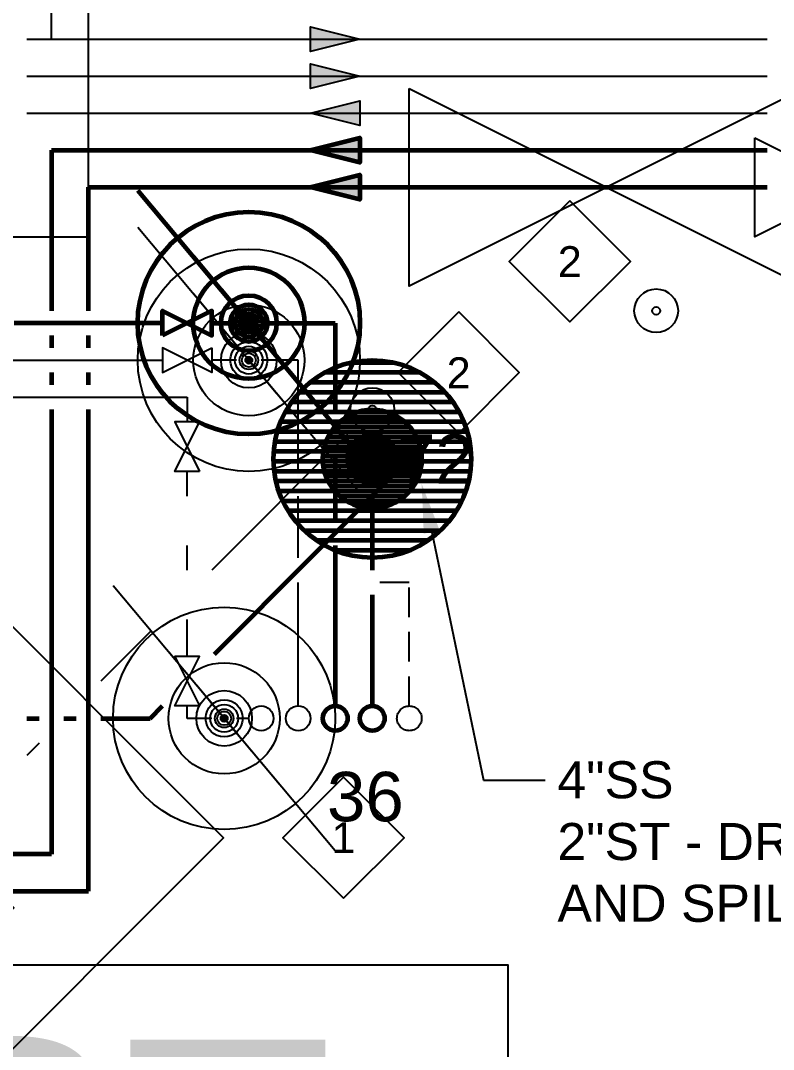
# Model space of a CAD drawing. Extents: x -3677 to 22148, y -333 to 1817.
# Drawn here: x -962.5 to -779.5, y 104.3 to 354.2 of the extents above; entities that cross this region are included whole.
import ezdxf
from ezdxf import colors
from ezdxf.entities.mleader import LeaderData, LeaderLine
from ezdxf.enums import TextEntityAlignment as Align
from ezdxf.math import Vec2, Vec3

# ---------------------------------------------------------------- set-up
doc = ezdxf.new("R2010")
doc.units = 0
doc.header["$LTSCALE"] = 36
doc.header["$MEASUREMENT"] = 0
doc.linetypes.add('VENT', pattern=[0.30000000000000004, 0.2, -0.1])
for name, color, linetype in [('G-ANNO-TEXT', 70, 'Continuous'), ('G-ANNO-TEXT @ 96', 70, 'Continuous'), ('P-14HW-N', 3, 'Continuous'), ('P-14HW-N @ 96', 3, 'Continuous'), ('P-14HWC-N', 2, 'Continuous'), ('P-14HWC-N @ 96', 2, 'Continuous'), ('P-HW-N', 1, 'Continuous'), ('P-HW-N @ 1 (1)', 1, 'Continuous'), ('P-HW-N @ 1 (2)', 1, 'Continuous'), ('P-HW-N @ 12', 1, 'Continuous'), ('P-HW-N @ 128', 1, 'Continuous'), ('P-HW-N @ 16', 1, 'Continuous'), ('P-HW-N @ 192', 1, 'Continuous'), ('P-HW-N @ 2', 1, 'Continuous'), ('P-HW-N @ 24', 1, 'Continuous'), ('P-HW-N @ 384', 1, 'Continuous'), ('P-HW-N @ 4', 1, 'Continuous'), ('P-HW-N @ 48', 1, 'Continuous'), ('P-HW-N @ 64', 1, 'Continuous'), ('P-HW-N @ 768', 1, 'Continuous'), ('P-HW-N @ 8', 1, 'Continuous'), ('P-HW-N @ 96', 1, 'Continuous'), ('P-HWC-N', 2, 'Continuous'), ('P-HWC-N @ 1 (1)', 2, 'Continuous'), ('P-HWC-N @ 1 (2)', 2, 'Continuous'), ('P-HWC-N @ 12', 2, 'Continuous'), ('P-HWC-N @ 128', 2, 'Continuous'), ('P-HWC-N @ 16', 2, 'Continuous'), ('P-HWC-N @ 192', 2, 'Continuous'), ('P-HWC-N @ 2', 2, 'Continuous'), ('P-HWC-N @ 24', 2, 'Continuous'), ('P-HWC-N @ 384', 2, 'Continuous'), ('P-HWC-N @ 4', 2, 'Continuous'), ('P-HWC-N @ 48', 2, 'Continuous'), ('P-HWC-N @ 64', 2, 'Continuous'), ('P-HWC-N @ 768', 2, 'Continuous'), ('P-HWC-N @ 8', 2, 'Continuous'), ('P-HWC-N @ 96', 2, 'Continuous'), ('P-SANV-N', 5, 'VENT'), ('P-SANV-N @ 96', 5, 'VENT'), ('P-STRM-N', 2, 'Continuous'), ('P-STRM-N @ 1 (1)', 2, 'Continuous'), ('P-STRM-N @ 1 (2)', 2, 'Continuous'), ('P-STRM-N @ 128', 2, 'Continuous'), ('P-STRM-N @ 192', 2, 'Continuous'), ('P-STRM-N @ 384', 2, 'Continuous'), ('P-STRM-N @ 48', 2, 'Continuous'), ('P-STRM-N @ 64', 2, 'Continuous'), ('P-STRM-N @ 768', 2, 'Continuous'), ('P-STRM-N @ 96', 2, 'Continuous')]:
    doc.layers.add(name, color=color, linetype=linetype)
for name, color, linetype, lineweight in [('P-CW-N', 4, 'Continuous', 60), ('P-CW-N @ 1 (1)', 4, 'Continuous', 60), ('P-CW-N @ 1 (2)', 4, 'Continuous', 60), ('P-CW-N @ 12', 4, 'Continuous', 60), ('P-CW-N @ 128', 4, 'Continuous', 60), ('P-CW-N @ 16', 4, 'Continuous', 60), ('P-CW-N @ 192', 4, 'Continuous', 60), ('P-CW-N @ 2', 4, 'Continuous', 60), ('P-CW-N @ 24', 4, 'Continuous', 60), ('P-CW-N @ 384', 4, 'Continuous', 60), ('P-CW-N @ 4', 4, 'Continuous', 60), ('P-CW-N @ 48', 4, 'Continuous', 60), ('P-CW-N @ 64', 4, 'Continuous', 60), ('P-CW-N @ 768', 4, 'Continuous', 60), ('P-CW-N @ 8', 4, 'Continuous', 60), ('P-CW-N @ 96', 4, 'Continuous', 60), ('P-GAS-N', 3, 'Continuous', 60), ('P-GAS-N @ 96', 3, 'Continuous', 60), ('P-SAN-N', 6, 'Continuous', 60), ('P-SAN-N @ 1 (1)', 6, 'Continuous', 60), ('P-SAN-N @ 1 (2)', 6, 'Continuous', 60), ('P-SAN-N @ 12', 6, 'Continuous', 60), ('P-SAN-N @ 128', 6, 'Continuous', 60), ('P-SAN-N @ 16', 6, 'Continuous', 60), ('P-SAN-N @ 192', 6, 'Continuous', 60), ('P-SAN-N @ 2', 6, 'Continuous', 60), ('P-SAN-N @ 24', 6, 'Continuous', 60), ('P-SAN-N @ 384', 6, 'Continuous', 60), ('P-SAN-N @ 4', 6, 'Continuous', 60), ('P-SAN-N @ 48', 6, 'Continuous', 60), ('P-SAN-N @ 64', 6, 'Continuous', 60), ('P-SAN-N @ 768', 6, 'Continuous', 60), ('P-SAN-N @ 8', 6, 'Continuous', 60), ('P-SAN-N @ 96', 6, 'Continuous', 60)]:
    doc.layers.add(name, color=color, linetype=linetype, lineweight=lineweight)
doc.layers.add('P-SAN-DFU', color=7, linetype='Continuous', plot=False)
doc.styles.add('Arial', font='arial.ttf')
doc.dimstyles.new('Loop096', dxfattribs={"dimscale": 0, "dimtxt": 0.09375, "dimasz": 0.03125, "dimexe": 0.0625, "dimexo": 0.0625, "dimgap": 0.09375, "dimtad": 1, "dimdec": 4, "dimzin": 3, "dimdsep": 46, "dimlunit": 4, "dimtxsty": 'Arial', "dimblk": 'OBLIQUE', "dimcen": 0.09375, "dimdle": 0.0625, "dimclrd": 256, "dimclre": 256, "dimclrt": 256, "dimadec": 4, "dimazin": 0, "dimtfac": 0.8, "dimtdec": 4, "dimtix": 1, "dimtofl": 0, "dimtmove": 1, "dimatfit": 0, "dimldrblk": 'LeaderNoteBlock', "dimfxl": 1, "dimfrac": 1, "dimtolj": 1, "dimtzin": 0, "dimlwd": -1, "dimlwe": -1, "dimarcsym": 0})

# ---------------------------------------------------------------- blocks, each defined once
blk = doc.blocks.new('*U4')
blk.add_circle((0, 0), 0.03125)
blk = doc.blocks.new('DIAMOND TAG')
blk.add_lwpolyline([(0, -0.1533391834124131), (0.1533391834122995, 0), (0, 0.1533391834122995), (-0.1533391834122995, 0)], close=True)
at = {"style": 'Arial'}
blk.add_attdef('XXX', text='', height=0.078125, dxfattribs=at).set_placement((0, 0), align=Align.MIDDLE)
blk = doc.blocks.new('*U3')
h = blk.add_hatch()
h.set_pattern_fill('ANSI31', color=256, scale=0.025, angle=135)
h.set_pattern_definition([(180, (0, 0), (-4.336808689942018e-19, -0.003125), [])])
edge = h.paths.add_edge_path()
edge.add_arc((-3.469446951953614e-18, -6.938893903907228e-18), 0.03125000000000001, 0, 360)
blk.add_circle((0, 0), 0.03125)
blk = doc.blocks.new('*U66')
at = {"layer": 'P-SAN-N @ 1 (1)'}
blk.add_blockref('*U3', (-877.0001380462345, 247.7321975304876), dxfattribs=at)
at = {"layer": 'P-SAN-N @ 1 (2)'}
blk.add_blockref('*U3', (-877.0001380462345, 247.7321975304876), dxfattribs=at)
at = {"layer": 'P-SAN-N @ 12', "xscale": 12, "yscale": 12, "zscale": 12}
blk.add_blockref('*U3', (-877.0001380462345, 247.7321975304876), dxfattribs=at)
at = {"layer": 'P-SAN-N @ 128', "xscale": 128, "yscale": 128, "zscale": 128}
blk.add_blockref('*U3', (-877.0001380462345, 247.7321975304876), dxfattribs=at)
at = {"layer": 'P-SAN-N @ 16', "xscale": 16, "yscale": 16, "zscale": 16}
blk.add_blockref('*U3', (-877.0001380462345, 247.7321975304876), dxfattribs=at)
at = {"layer": 'P-SAN-N @ 192', "xscale": 192, "yscale": 192, "zscale": 192}
blk.add_blockref('*U3', (-877.0001380462345, 247.7321975304876), dxfattribs=at)
at = {"layer": 'P-SAN-N @ 2', "xscale": 2, "yscale": 2, "zscale": 2}
blk.add_blockref('*U3', (-877.0001380462345, 247.7321975304876), dxfattribs=at)
at = {"layer": 'P-SAN-N @ 24', "xscale": 24, "yscale": 24, "zscale": 24}
blk.add_blockref('*U3', (-877.0001380462345, 247.7321975304876), dxfattribs=at)
at = {"layer": 'P-SAN-N @ 384', "xscale": 384, "yscale": 384, "zscale": 384}
blk.add_blockref('*U3', (-877.0001380462345, 247.7321975304876), dxfattribs=at)
at = {"layer": 'P-SAN-N @ 4', "xscale": 4, "yscale": 4, "zscale": 4}
blk.add_blockref('*U3', (-877.0001380462345, 247.7321975304876), dxfattribs=at)
at = {"layer": 'P-SAN-N @ 48', "xscale": 48, "yscale": 48, "zscale": 48}
blk.add_blockref('*U3', (-877.0001380462345, 247.7321975304876), dxfattribs=at)
at = {"layer": 'P-SAN-N @ 64', "xscale": 64, "yscale": 64, "zscale": 64}
blk.add_blockref('*U3', (-877.0001380462345, 247.7321975304876), dxfattribs=at)
at = {"layer": 'P-SAN-N @ 768', "xscale": 768, "yscale": 768, "zscale": 768}
blk.add_blockref('*U3', (-877.0001380462345, 247.7321975304876), dxfattribs=at)
at = {"layer": 'P-SAN-N @ 8', "xscale": 8, "yscale": 8, "zscale": 8}
blk.add_blockref('*U3', (-877.0001380462345, 247.7321975304876), dxfattribs=at)
at = {"layer": 'P-SAN-N @ 96', "xscale": 96, "yscale": 96, "zscale": 96}
blk.add_blockref('*U3', (-868.0001380462345, 247.7321975304876), dxfattribs=at)
blk = doc.blocks.new('PLMB BALL VALVES')
at = {"linetype": 'Continuous'}
blk.add_lwpolyline([(-0.06249999999977263, -0.03124999999991473), (-0.06249999999977263, 0.03124999999991463), (0.0625, -0.03124999999991473), (0.0625, 0.03124999999991472), (-0.06249999999977263, -0.03124999999991473)], dxfattribs=at)
blk = doc.blocks.new('*U26')
at = {"layer": 'DEFPOINTS'}
blk.add_lwpolyline([(-0.125, -0.0625), (0.125, -0.0625), (0.125, 0.0625), (-0.125, 0.0625)], close=True, dxfattribs=at)
at = {"style": 'Arial'}
blk.add_text('HW', height=0.078125, dxfattribs=at).set_placement((-3.713743472833174e-17, 0), align=Align.MIDDLE)
blk = doc.blocks.new('*U69')
at = {"layer": 'P-HW-N @ 1 (1)', "linetype": 'ByBlock', "lineweight": -2}
blk.add_blockref('*U26', (-1042.000138046234, 349.7321975304876), dxfattribs=at)
at = {"layer": 'P-HW-N @ 1 (2)', "linetype": 'ByBlock', "lineweight": -2}
blk.add_blockref('*U26', (-1042.000138046234, 349.7321975304876), dxfattribs=at)
at = {"layer": 'P-HW-N @ 128', "linetype": 'ByBlock', "lineweight": -2, "xscale": 128, "yscale": 128, "zscale": 128}
blk.add_blockref('*U26', (-1042.000138046234, 349.7321975304876), dxfattribs=at)
at = {"layer": 'P-HW-N @ 192', "linetype": 'ByBlock', "lineweight": -2, "xscale": 192, "yscale": 192, "zscale": 192}
blk.add_blockref('*U26', (-1042.000138046234, 349.7321975304876), dxfattribs=at)
at = {"layer": 'P-HW-N @ 384', "linetype": 'ByBlock', "lineweight": -2, "xscale": 384, "yscale": 384, "zscale": 384}
blk.add_blockref('*U26', (-1042.000138046234, 349.7321975304876), dxfattribs=at)
at = {"layer": 'P-HW-N @ 48', "linetype": 'ByBlock', "lineweight": -2, "xscale": 48, "yscale": 48, "zscale": 48}
blk.add_blockref('*U26', (-1042.000138046234, 349.7321975304876), dxfattribs=at)
at = {"layer": 'P-HW-N @ 64', "linetype": 'ByBlock', "lineweight": -2, "xscale": 64, "yscale": 64, "zscale": 64}
blk.add_blockref('*U26', (-1042.000138046234, 349.7321975304876), dxfattribs=at)
at = {"layer": 'P-HW-N @ 768', "linetype": 'ByBlock', "lineweight": -2, "xscale": 768, "yscale": 768, "zscale": 768}
blk.add_blockref('*U26', (-1042.000138046234, 349.7321975304876), dxfattribs=at)
at = {"layer": 'P-HW-N @ 96', "linetype": 'ByBlock', "lineweight": -2, "xscale": 96, "yscale": 96, "zscale": 96}
blk.add_blockref('*U26', (-1042.000138046234, 349.7321975304876), dxfattribs=at)
blk = doc.blocks.new('*U32')
at = {"layer": 'DEFPOINTS'}
blk.add_lwpolyline([(-0.125, -0.06249999999999999), (0.125, -0.06249999999999998), (0.125, 0.06250000000000003), (-0.125, 0.0625)], close=True, dxfattribs=at)
at = {"style": 'Arial'}
blk.add_text('ST', height=0.078125, dxfattribs=at).set_placement((-9.393444791544109e-18, 0), align=Align.MIDDLE)
blk = doc.blocks.new('*U121')
at = {"layer": 'P-STRM-N @ 1 (1)', "linetype": 'ByBlock', "lineweight": -2}
blk.add_blockref('*U32', (-940.0001380462345, 76.73219753048761), dxfattribs=at)
at = {"layer": 'P-STRM-N @ 1 (2)', "linetype": 'ByBlock', "lineweight": -2}
blk.add_blockref('*U32', (-940.0001380462345, 76.73219753048761), dxfattribs=at)
at = {"layer": 'P-STRM-N @ 128', "linetype": 'ByBlock', "lineweight": -2, "xscale": 128, "yscale": 128, "zscale": 128}
blk.add_blockref('*U32', (-940.0001380462345, 76.73219753048761), dxfattribs=at)
at = {"layer": 'P-STRM-N @ 192', "linetype": 'ByBlock', "lineweight": -2, "xscale": 192, "yscale": 192, "zscale": 192}
blk.add_blockref('*U32', (-940.0001380462345, 76.73219753048761), dxfattribs=at)
at = {"layer": 'P-STRM-N @ 384', "linetype": 'ByBlock', "lineweight": -2, "xscale": 384, "yscale": 384, "zscale": 384}
blk.add_blockref('*U32', (-940.0001380462345, 76.73219753048761), dxfattribs=at)
at = {"layer": 'P-STRM-N @ 48', "linetype": 'ByBlock', "lineweight": -2, "xscale": 48, "yscale": 48, "zscale": 48}
blk.add_blockref('*U32', (-940.0001380462345, 76.73219753048761), dxfattribs=at)
at = {"layer": 'P-STRM-N @ 64', "linetype": 'ByBlock', "lineweight": -2, "xscale": 64, "yscale": 64, "zscale": 64}
blk.add_blockref('*U32', (-940.0001380462345, 76.73219753048761), dxfattribs=at)
at = {"layer": 'P-STRM-N @ 768', "linetype": 'ByBlock', "lineweight": -2, "xscale": 768, "yscale": 768, "zscale": 768}
blk.add_blockref('*U32', (-940.0001380462345, 76.73219753048761), dxfattribs=at)
at = {"layer": 'P-STRM-N @ 96', "linetype": 'ByBlock', "lineweight": -2, "xscale": 96, "yscale": 96, "zscale": 96}
blk.add_blockref('*U32', (-940.0001380462345, 76.73219753048761), dxfattribs=at)
blk = doc.blocks.new('DRAIN')
at = {"linetype": 'Continuous'}
blk.add_circle((0, 0), 0.05530674364832543, dxfattribs=at)
at = {"color": 7, "linetype": 'Continuous'}
blk.add_circle((0, 0), 0.01, dxfattribs=at)
blk = doc.blocks.new('*U25')
at = {"color": 7, "linetype": 'Continuous'}
blk.add_line((-0.03508318765717974, 0.04195107388432913), (0.03508318765701651, -0.04195107388413392), dxfattribs=at)
at = {"linetype": 'Continuous'}
blk.add_circle((-8.161527009775682e-14, 9.759901220540712e-14), 0.03515625, dxfattribs=at)
blk = doc.blocks.new('*U286')
at = {"layer": 'P-HWC-N @ 1 (1)', "rotation": 180}
blk.add_blockref('*U25', (-913.0001380462345, 184.7321975304876), dxfattribs=at)
at = {"layer": 'P-HWC-N @ 1 (2)', "rotation": 180}
blk.add_blockref('*U25', (-913.0001380462345, 184.7321975304876), dxfattribs=at)
at = {"layer": 'P-HWC-N @ 12', "xscale": 12, "yscale": 12, "zscale": 12, "rotation": 180}
blk.add_blockref('*U25', (-913.0001380462345, 184.7321975304876), dxfattribs=at)
at = {"layer": 'P-HWC-N @ 128', "xscale": 128, "yscale": 128, "zscale": 128, "rotation": 180}
blk.add_blockref('*U25', (-913.0001380462345, 184.7321975304876), dxfattribs=at)
at = {"layer": 'P-HWC-N @ 16', "xscale": 16, "yscale": 16, "zscale": 16, "rotation": 180}
blk.add_blockref('*U25', (-913.0001380462345, 184.7321975304876), dxfattribs=at)
at = {"layer": 'P-HWC-N @ 192', "xscale": 192, "yscale": 192, "zscale": 192, "rotation": 180}
blk.add_blockref('*U25', (-913.0001380462345, 184.7321975304876), dxfattribs=at)
at = {"layer": 'P-HWC-N @ 2', "xscale": 2, "yscale": 2, "zscale": 2, "rotation": 180}
blk.add_blockref('*U25', (-913.0001380462345, 184.7321975304876), dxfattribs=at)
at = {"layer": 'P-HWC-N @ 24', "xscale": 24, "yscale": 24, "zscale": 24, "rotation": 180}
blk.add_blockref('*U25', (-913.0001380462345, 184.7321975304876), dxfattribs=at)
at = {"layer": 'P-HWC-N @ 384', "xscale": 384, "yscale": 384, "zscale": 384, "rotation": 180}
blk.add_blockref('*U25', (-913.0001380462345, 184.7321975304876), dxfattribs=at)
at = {"layer": 'P-HWC-N @ 4', "xscale": 4, "yscale": 4, "zscale": 4, "rotation": 180}
blk.add_blockref('*U25', (-913.0001380462345, 184.7321975304876), dxfattribs=at)
at = {"layer": 'P-HWC-N @ 48', "xscale": 48, "yscale": 48, "zscale": 48, "rotation": 180}
blk.add_blockref('*U25', (-913.0001380462345, 184.7321975304876), dxfattribs=at)
at = {"layer": 'P-HWC-N @ 64', "xscale": 64, "yscale": 64, "zscale": 64, "rotation": 180}
blk.add_blockref('*U25', (-913.0001380462345, 184.7321975304876), dxfattribs=at)
at = {"layer": 'P-HWC-N @ 768', "xscale": 768, "yscale": 768, "zscale": 768, "rotation": 180}
blk.add_blockref('*U25', (-913.0001380462345, 184.7321975304876), dxfattribs=at)
at = {"layer": 'P-HWC-N @ 8', "xscale": 8, "yscale": 8, "zscale": 8, "rotation": 180}
blk.add_blockref('*U25', (-913.0001380462345, 184.7321975304876), dxfattribs=at)
at = {"layer": 'P-HWC-N @ 96', "xscale": 96, "yscale": 96, "zscale": 96, "rotation": 180}
blk.add_blockref('*U25', (-913.0001380462345, 184.7321975304876), dxfattribs=at)
blk = doc.blocks.new('*U287')
at = {"layer": 'P-HW-N @ 1 (1)', "rotation": 180}
blk.add_blockref('*U25', (-907.0001380462345, 271.7321975304876), dxfattribs=at)
at = {"layer": 'P-HW-N @ 1 (2)', "rotation": 180}
blk.add_blockref('*U25', (-907.0001380462345, 271.7321975304876), dxfattribs=at)
at = {"layer": 'P-HW-N @ 12', "xscale": 12, "yscale": 12, "zscale": 12, "rotation": 180}
blk.add_blockref('*U25', (-907.0001380462345, 271.7321975304876), dxfattribs=at)
at = {"layer": 'P-HW-N @ 128', "xscale": 128, "yscale": 128, "zscale": 128, "rotation": 180}
blk.add_blockref('*U25', (-907.0001380462345, 271.7321975304876), dxfattribs=at)
at = {"layer": 'P-HW-N @ 16', "xscale": 16, "yscale": 16, "zscale": 16, "rotation": 180}
blk.add_blockref('*U25', (-907.0001380462345, 271.7321975304876), dxfattribs=at)
at = {"layer": 'P-HW-N @ 192', "xscale": 192, "yscale": 192, "zscale": 192, "rotation": 180}
blk.add_blockref('*U25', (-907.0001380462345, 271.7321975304876), dxfattribs=at)
at = {"layer": 'P-HW-N @ 2', "xscale": 2, "yscale": 2, "zscale": 2, "rotation": 180}
blk.add_blockref('*U25', (-907.0001380462345, 271.7321975304876), dxfattribs=at)
at = {"layer": 'P-HW-N @ 24', "xscale": 24, "yscale": 24, "zscale": 24, "rotation": 180}
blk.add_blockref('*U25', (-907.0001380462345, 271.7321975304876), dxfattribs=at)
at = {"layer": 'P-HW-N @ 384', "xscale": 384, "yscale": 384, "zscale": 384, "rotation": 180}
blk.add_blockref('*U25', (-907.0001380462345, 271.7321975304876), dxfattribs=at)
at = {"layer": 'P-HW-N @ 4', "xscale": 4, "yscale": 4, "zscale": 4, "rotation": 180}
blk.add_blockref('*U25', (-907.0001380462345, 271.7321975304876), dxfattribs=at)
at = {"layer": 'P-HW-N @ 48', "xscale": 48, "yscale": 48, "zscale": 48, "rotation": 180}
blk.add_blockref('*U25', (-907.0001380462345, 271.7321975304876), dxfattribs=at)
at = {"layer": 'P-HW-N @ 64', "xscale": 64, "yscale": 64, "zscale": 64, "rotation": 180}
blk.add_blockref('*U25', (-907.0001380462345, 271.7321975304876), dxfattribs=at)
at = {"layer": 'P-HW-N @ 768', "xscale": 768, "yscale": 768, "zscale": 768, "rotation": 180}
blk.add_blockref('*U25', (-907.0001380462345, 271.7321975304876), dxfattribs=at)
at = {"layer": 'P-HW-N @ 8', "xscale": 8, "yscale": 8, "zscale": 8, "rotation": 180}
blk.add_blockref('*U25', (-907.0001380462345, 271.7321975304876), dxfattribs=at)
at = {"layer": 'P-HW-N @ 96', "xscale": 96, "yscale": 96, "zscale": 96, "rotation": 180}
blk.add_blockref('*U25', (-907.0001380462345, 271.7321975304876), dxfattribs=at)
blk = doc.blocks.new('*U288')
at = {"layer": 'P-CW-N @ 1 (1)'}
blk.add_blockref('*U25', (-907.0001380462345, 280.7321975304876), dxfattribs=at)
at = {"layer": 'P-CW-N @ 1 (2)'}
blk.add_blockref('*U25', (-907.0001380462345, 280.7321975304876), dxfattribs=at)
at = {"layer": 'P-CW-N @ 12', "xscale": 12, "yscale": 12, "zscale": 12}
blk.add_blockref('*U25', (-907.0001380462345, 280.7321975304876), dxfattribs=at)
at = {"layer": 'P-CW-N @ 128', "xscale": 128, "yscale": 128, "zscale": 128}
blk.add_blockref('*U25', (-907.0001380462345, 280.7321975304876), dxfattribs=at)
at = {"layer": 'P-CW-N @ 16', "xscale": 16, "yscale": 16, "zscale": 16}
blk.add_blockref('*U25', (-907.0001380462345, 280.7321975304876), dxfattribs=at)
at = {"layer": 'P-CW-N @ 192', "xscale": 192, "yscale": 192, "zscale": 192}
blk.add_blockref('*U25', (-907.0001380462345, 280.7321975304876), dxfattribs=at)
at = {"layer": 'P-CW-N @ 2', "xscale": 2, "yscale": 2, "zscale": 2}
blk.add_blockref('*U25', (-907.0001380462345, 280.7321975304876), dxfattribs=at)
at = {"layer": 'P-CW-N @ 24', "xscale": 24, "yscale": 24, "zscale": 24}
blk.add_blockref('*U25', (-907.0001380462345, 280.7321975304876), dxfattribs=at)
at = {"layer": 'P-CW-N @ 384', "xscale": 384, "yscale": 384, "zscale": 384}
blk.add_blockref('*U25', (-907.0001380462345, 280.7321975304876), dxfattribs=at)
at = {"layer": 'P-CW-N @ 4', "xscale": 4, "yscale": 4, "zscale": 4}
blk.add_blockref('*U25', (-907.0001380462345, 280.7321975304876), dxfattribs=at)
at = {"layer": 'P-CW-N @ 48', "xscale": 48, "yscale": 48, "zscale": 48}
blk.add_blockref('*U25', (-907.0001380462345, 280.7321975304876), dxfattribs=at)
at = {"layer": 'P-CW-N @ 64', "xscale": 64, "yscale": 64, "zscale": 64}
blk.add_blockref('*U25', (-907.0001380462345, 280.7321975304876), dxfattribs=at)
at = {"layer": 'P-CW-N @ 768', "xscale": 768, "yscale": 768, "zscale": 768}
blk.add_blockref('*U25', (-907.0001380462345, 280.7321975304876), dxfattribs=at)
at = {"layer": 'P-CW-N @ 8', "xscale": 8, "yscale": 8, "zscale": 8}
blk.add_blockref('*U25', (-907.0001380462345, 280.7321975304876), dxfattribs=at)
at = {"layer": 'P-CW-N @ 96', "xscale": 96, "yscale": 96, "zscale": 96}
blk.add_blockref('*U25', (-907.0001380462345, 280.7321975304876), dxfattribs=at)
blk = doc.blocks.new('*U48')
for p, q in [((-0.0625, 9.505924936092924e-10), (-0.09375, 9.505924974363136e-10)), ((0.0625000009887199, 2.00678804205732e-09), (0.09375000098871988, 2.534885816638908e-09))]:
    blk.add_line(p, q)
at = {"linetype": 'Continuous'}
for points in [[(-0.2187499999997726, 0.03125000095050724), (-0.09375, -0.03124999904932224), (-0.09375, 0.03125000095050724), (-0.2187499999997726, -0.03124999904932224), (-0.2187499999997726, 0.03125000095050724)], [(-0.01950223899833947, -0.009751119128395658), (-0.06250000047529625, -0.03124999904940751), (-0.06249999952470375, 0.03125000095059249), (-0.01950223850397403, 0.009751119622759319)], [(0.01950223850397226, -0.009751119622759319), (0.06249999952470375, -0.03125000095059249), (0.06250000047529625, 0.03124999904940751), (0.0195022389983377, 0.009751119128395658)], [(0.2187500004603947, 0.03125000464719163), (0.09375000151681766, -0.03124999746502892), (0.09375000046062211, 0.03125000253480055), (0.2187500015165903, -0.03124999535263783), (0.2187500004603947, 0.03125000464719163)], [(-0.01950223850397423, 0.00975111962275942), (-0.01950223850397423, 0.02925335812675912), (0.0195022389983379, 0.02925335812675912), (0.0195022389983379, 0.00975111912839576)], [(-0.01950223850397562, -0.009751119622759222), (4.943599696272116e-10, -4.943635590677493e-10), (-0.01950223800961018, 0.009751119128395755)], [(0.01950223899833789, 0.009751119128395757), (4.943647435862175e-10, -4.943635590677493e-10), (0.01950223949270333, -0.00975111962275922)]]:
    blk.add_lwpolyline(points, dxfattribs=at)
blk = doc.blocks.new('*U296')
at = {"layer": 'P-HWC-N @ 1 (1)'}
blk.add_blockref('*U48', (-700.0001380462345, 313.7321975304876), dxfattribs=at)
at = {"layer": 'P-HWC-N @ 1 (2)'}
blk.add_blockref('*U48', (-700.0001380462345, 313.7321975304876), dxfattribs=at)
at = {"layer": 'P-HWC-N @ 12', "xscale": 12, "yscale": 12, "zscale": 12}
blk.add_blockref('*U48', (-700.0001380462345, 313.7321975304876), dxfattribs=at)
at = {"layer": 'P-HWC-N @ 128', "xscale": 128, "yscale": 128, "zscale": 128}
blk.add_blockref('*U48', (-700.0001380462345, 313.7321975304876), dxfattribs=at)
at = {"layer": 'P-HWC-N @ 16', "xscale": 16, "yscale": 16, "zscale": 16}
blk.add_blockref('*U48', (-700.0001380462345, 313.7321975304876), dxfattribs=at)
at = {"layer": 'P-HWC-N @ 192', "xscale": 192, "yscale": 192, "zscale": 192}
blk.add_blockref('*U48', (-700.0001380462345, 313.7321975304876), dxfattribs=at)
at = {"layer": 'P-HWC-N @ 2', "xscale": 2, "yscale": 2, "zscale": 2}
blk.add_blockref('*U48', (-700.0001380462345, 313.7321975304876), dxfattribs=at)
at = {"layer": 'P-HWC-N @ 24', "xscale": 24, "yscale": 24, "zscale": 24}
blk.add_blockref('*U48', (-700.0001380462345, 313.7321975304876), dxfattribs=at)
at = {"layer": 'P-HWC-N @ 384', "xscale": 384, "yscale": 384, "zscale": 384}
blk.add_blockref('*U48', (-700.0001380462345, 313.7321975304876), dxfattribs=at)
at = {"layer": 'P-HWC-N @ 4', "xscale": 4, "yscale": 4, "zscale": 4}
blk.add_blockref('*U48', (-700.0001380462345, 313.7321975304876), dxfattribs=at)
at = {"layer": 'P-HWC-N @ 48', "xscale": 48, "yscale": 48, "zscale": 48}
blk.add_blockref('*U48', (-700.0001380462345, 313.7321975304876), dxfattribs=at)
at = {"layer": 'P-HWC-N @ 64', "xscale": 64, "yscale": 64, "zscale": 64}
blk.add_blockref('*U48', (-700.0001380462345, 313.7321975304876), dxfattribs=at)
at = {"layer": 'P-HWC-N @ 768', "xscale": 768, "yscale": 768, "zscale": 768}
blk.add_blockref('*U48', (-700.0001380462345, 313.7321975304876), dxfattribs=at)
at = {"layer": 'P-HWC-N @ 8', "xscale": 8, "yscale": 8, "zscale": 8}
blk.add_blockref('*U48', (-700.0001380462345, 313.7321975304876), dxfattribs=at)
at = {"layer": 'P-HWC-N @ 96', "xscale": 96, "yscale": 96, "zscale": 96}
blk.add_blockref('*U48', (-700.0001380462345, 313.7321975304876), dxfattribs=at)
blk = doc.blocks.new('_Oblique')
at = {"color": 0, "linetype": 'ByBlock', "lineweight": -2}
blk.add_line((-0.5, -0.5), (0.5, 0.5), dxfattribs=at)
blk = doc.blocks.new('LeaderNoteBlock')
blk.add_ellipse((0, 0), major_axis=(1, -1.836909530733566e-16), ratio=0.2499999999998295, start_param=5.387520513321723, end_param=10.32044275462724)
blk = doc.blocks.new('FlowArrow')
blk.add_hatch(color=256).paths.add_polyline_path([(-0.125, 1.539567084929416e-17), (1.387778780781446e-17, -0.03124999999999999), (1.387778780781446e-17, 0.03125000000000001)])
blk.add_lwpolyline([(-0.125, 1.530808498934192e-17), (1.387778780781446e-17, 0.03125000000000001), (1.387778780781446e-17, -0.03124999999999999), (-0.125, 1.530808498934192e-17)])
blk = doc.blocks.new('*U341')
at = {"layer": 'P-STRM-N @ 1 (1)', "linetype": 'ByBlock', "lineweight": -2, "rotation": 44.99999999999999}
blk.add_blockref('*U32', (-1015.000138046234, 121.7321975304876), dxfattribs=at)
at = {"layer": 'P-STRM-N @ 1 (2)', "linetype": 'ByBlock', "lineweight": -2, "rotation": 44.99999999999999}
blk.add_blockref('*U32', (-1015.000138046234, 121.7321975304876), dxfattribs=at)
at = {"layer": 'P-STRM-N @ 128', "linetype": 'ByBlock', "lineweight": -2, "xscale": 128, "yscale": 128, "zscale": 128, "rotation": 44.99999999999999}
blk.add_blockref('*U32', (-1015.000138046234, 121.7321975304876), dxfattribs=at)
at = {"layer": 'P-STRM-N @ 192', "linetype": 'ByBlock', "lineweight": -2, "xscale": 192, "yscale": 192, "zscale": 192, "rotation": 44.99999999999999}
blk.add_blockref('*U32', (-1015.000138046234, 121.7321975304876), dxfattribs=at)
at = {"layer": 'P-STRM-N @ 384', "linetype": 'ByBlock', "lineweight": -2, "xscale": 383.9999999999999, "yscale": 383.9999999999999, "zscale": 383.9999999999999, "rotation": 44.99999999999999}
blk.add_blockref('*U32', (-1015.000138046234, 121.7321975304876), dxfattribs=at)
at = {"layer": 'P-STRM-N @ 48', "linetype": 'ByBlock', "lineweight": -2, "xscale": 47.99999999999999, "yscale": 47.99999999999999, "zscale": 47.99999999999999, "rotation": 44.99999999999999}
blk.add_blockref('*U32', (-1015.000138046234, 121.7321975304876), dxfattribs=at)
at = {"layer": 'P-STRM-N @ 64', "linetype": 'ByBlock', "lineweight": -2, "xscale": 64, "yscale": 64, "zscale": 64, "rotation": 44.99999999999999}
blk.add_blockref('*U32', (-1015.000138046234, 121.7321975304876), dxfattribs=at)
at = {"layer": 'P-STRM-N @ 768', "linetype": 'ByBlock', "lineweight": -2, "xscale": 767.9999999999999, "yscale": 767.9999999999999, "zscale": 767.9999999999999, "rotation": 44.99999999999999}
blk.add_blockref('*U32', (-1015.000138046234, 121.7321975304876), dxfattribs=at)
at = {"layer": 'P-STRM-N @ 96', "linetype": 'ByBlock', "lineweight": -2, "xscale": 95.99999999999999, "yscale": 95.99999999999999, "zscale": 95.99999999999999, "rotation": 44.99999999999999}
blk.add_blockref('*U32', (-1015.000138046234, 121.7321975304876), dxfattribs=at)

msp = doc.modelspace()

# ---------------------------------------------------------------- linework, layer by layer
at = {"layer": 'P-14HW-N'}
msp.add_line((-961.0001380462345, 340.7321975304876), (-781.0001380462345, 340.7321975304876), dxfattribs=at)
at = {"layer": 'P-14HWC-N'}
msp.add_line((-961.0001380462345, 331.7321975304876), (-781.0001380462345, 331.7321975304876), dxfattribs=at)
at = {"layer": 'P-CW-N'}
for p, q in [((-928.0001380462345, 280.7321975304876), (-964.0001380462345, 280.7321975304876)), ((-916.0001380462345, 280.7321975304876), (-910.0001380462345, 280.7321975304876)), ((-904.0001380462345, 280.7321975304876), (-886.0001380462345, 280.7321975304876)), ((-886.0001380462345, 280.7321975304876), (-886.0001380462345, 259.7321975304876)), ((-886.0001380462345, 247.7321975304876), (-886.0001380462345, 232.7321975304876)), ((-886.0001380462345, 226.7321975304876), (-886.0001380462345, 187.7321975304876))]:
    msp.add_line(p, q, dxfattribs=at)
at = {"layer": 'P-GAS-N'}
for p, q in [((-955.0001380462345, 322.7321975304876), (-781.0001380462345, 322.7321975304876)), ((-955.0001380462345, 322.7321975304876), (-955.0001380462345, 283.7321975304876)), ((-946.0001380462345, 313.7321975304876), (-781.0001380462345, 313.7321975304876)), ((-946.0001380462345, 283.7321975304876), (-946.0001380462345, 313.7321975304876)), ((-955.0001380462345, 277.7321975304876), (-955.0001380462345, 274.7321975304876)), ((-946.0001380462345, 274.7321975304876), (-946.0001380462345, 277.7321975304876)), ((-955.0001380462345, 268.7321975304876), (-955.0001380462345, 265.7321975304876)), ((-946.0001380462345, 265.7321975304876), (-946.0001380462345, 268.7321975304876)), ((-955.0001380462345, 259.7321975304876), (-955.0001380462345, 151.7321975304876)), ((-946.0001380462345, 142.7321975304876), (-946.0001380462345, 259.7321975304876)), ((-955.0001380462345, 151.7321975304876), (-982.0001380462345, 151.7321975304876)), ((-991.0001380462345, 142.7321975304876), (-946.0001380462345, 142.7321975304876))]:
    msp.add_line(p, q, dxfattribs=at)
at = {"layer": 'P-HW-N'}
for p, q in [((-961.0001380462345, 349.7321975304876), (-781.0001380462345, 349.7321975304876)), ((-973.0001380462345, 271.7321975304876), (-928.0001380462345, 271.7321975304876)), ((-910.0001380462345, 271.7321975304876), (-916.0001380462345, 271.7321975304876)), ((-895.0001380462345, 271.7321975304876), (-904.0001380462345, 271.7321975304876)), ((-895.0001380462345, 244.7321975304876), (-895.0001380462345, 271.7321975304876)), ((-895.0001380462345, 223.7321975304876), (-895.0001380462345, 238.7321975304876)), ((-895.0001380462345, 187.7321975304876), (-895.0001380462345, 217.7321975304876))]:
    msp.add_line(p, q, dxfattribs=at)
at = {"layer": 'P-HWC-N'}
for p, q in [((-982.0001380462345, 262.7321975304876), (-922.0001380462345, 262.7321975304876)), ((-922.0001380462345, 262.7321975304876), (-922.0001380462345, 256.7321975304876)), ((-922.0001380462345, 238.7321975304876), (-922.0001380462345, 244.7321975304876)), ((-922.0001380462345, 220.7321975304876), (-922.0001380462345, 226.7321975304876)), ((-922.0001380462345, 199.7321975304876), (-922.0001380462345, 208.7321975304876)), ((-922.0001380462345, 184.7321975304876), (-922.0001380462345, 187.7321975304876)), ((-916.0001380462345, 184.7321975304876), (-922.0001380462345, 184.7321975304876)), ((-907.0001380462345, 184.7321975304876), (-910.0001380462345, 184.7321975304876))]:
    msp.add_line(p, q, dxfattribs=at)
at = {"layer": 'P-SAN-N'}
for p, q in [((-915.371619225672, 200.3607163510499), (-868.0001380462345, 247.7321975304876)), ((-877.0001380462345, 238.7321975304874), (-877.0001380462345, 220.7321975304876)), ((-877.0001380462345, 214.7321975304876), (-877.0001380462345, 187.7321975304876)), ((-931.0001380462345, 184.7321975304876), (-928.0001380462345, 187.7321975304876)), ((-961.0001380462345, 184.7321975304876), (-958.0001380462345, 184.7321975304876)), ((-952.0001380462345, 184.7321975304876), (-949.0001380462345, 184.7321975304876)), ((-943.0001380462345, 184.7321975304876), (-931.0001380462345, 184.7321975304876))]:
    msp.add_line(p, q, dxfattribs=at)
at = {"layer": 'P-SANV-N'}
for p, q in [((-868.0001380462345, 217.7321975304876), (-877.0001380462345, 217.7321975304876)), ((-868.0001380462345, 187.7321975304876), (-868.0001380462345, 217.7321975304876))]:
    msp.add_line(p, q, dxfattribs=at)
at = {"layer": 'P-STRM-N'}
for p, q in [((-883.0001380462345, 253.7321975304876), (-916.0001380462345, 220.7321975304876)), ((-931.0001380462345, 205.7321975304876), (-943.0001380462345, 193.7321975304876)), ((-958.0001380462345, 178.7321975304876), (-961.0001380462345, 175.7321975304876))]:
    msp.add_line(p, q, dxfattribs=at)

# ---------------------------------------------------------------- block references
at = {"layer": 'G-ANNO-TEXT @ 96'}
ref = msp.add_blockref('DIAMOND TAG', (-829.0001380462345, 295.7321975304876), dxfattribs=dict(at, xscale=96, yscale=96, zscale=96, rotation=180))
ref.add_attrib('XXX', '2', dxfattribs={"layer": '0', "height": 7.5, "style": 'Arial'}).set_placement((-829.0001380462345, 295.7321975304876), align=Align.MIDDLE)
ref = msp.add_blockref('DIAMOND TAG', (-856.0001380462345, 268.7321975304876), dxfattribs=dict(at, xscale=96, yscale=96, zscale=96, rotation=180))
ref.add_attrib('XXX', '2', dxfattribs={"layer": '0', "height": 7.5, "style": 'Arial'}).set_placement((-856.0001380462345, 268.7321975304876), align=Align.MIDDLE)
at = {"layer": 'G-ANNO-TEXT @ 96', "xscale": 96, "yscale": 96, "zscale": 96}
msp.add_blockref('DIAMOND TAG', (-884.0001380462345, 155.7321975304876), dxfattribs=at).add_auto_attribs({'XXX': '1'})
at = {"layer": 'P-14HW-N @ 96', "xscale": 96, "yscale": 96, "zscale": 96, "rotation": 180}
msp.add_blockref('FlowArrow', (-892.0001380462345, 340.7321975304876), dxfattribs=at)
at = {"layer": 'P-14HWC-N @ 96', "xscale": 96, "yscale": 96, "zscale": 96}
msp.add_blockref('FlowArrow', (-880.0001380462345, 331.7321975304876), dxfattribs=at)
at = {"layer": 'P-CW-N'}
msp.add_blockref('*U288', (0, 0), dxfattribs=at)
at = {"layer": 'P-CW-N @ 96', "xscale": 96, "yscale": 96, "zscale": 96}
msp.add_blockref('PLMB BALL VALVES', (-922.0001380462345, 280.7321975304876), dxfattribs=at)
at = {"layer": 'P-CW-N @ 96', "xscale": 96, "yscale": 96, "zscale": 96, "rotation": 180}
msp.add_blockref('*U4', (-886.0001380462345, 184.7321975304876), dxfattribs=at)
at = {"layer": 'P-GAS-N @ 96', "xscale": 96, "yscale": 96, "zscale": 96}
for p in [(-880.0001380462345, 322.7321975304876), (-880.0001380462345, 313.7321975304876)]:
    msp.add_blockref('FlowArrow', p, dxfattribs=at)
at = {"layer": 'P-HW-N'}
for name in ['*U69', '*U287']:
    msp.add_blockref(name, (0, 0), dxfattribs=at)
at = {"layer": 'P-HW-N @ 96', "xscale": 96, "yscale": 96, "zscale": 96, "rotation": 180}
for name, p in [('FlowArrow', (-892.0001380462345, 349.7321975304876)), ('PLMB BALL VALVES', (-922.0001380462345, 271.7321975304876)), ('*U4', (-895.0001380462345, 184.7321975304876))]:
    msp.add_blockref(name, p, dxfattribs=at)
at = {"layer": 'P-HWC-N'}
for name in ['*U296', '*U286']:
    msp.add_blockref(name, (0, 0), dxfattribs=at)
at = {"layer": 'P-HWC-N @ 96', "xscale": 96, "yscale": 96, "zscale": 96}
for name, p, rotation in [('PLMB BALL VALVES', (-922.0001380462345, 250.7321975304876), 90), ('PLMB BALL VALVES', (-922.0001380462345, 193.7321975304876), 90), ('*U4', (-904.0001380462345, 184.7321975304876), 180)]:
    msp.add_blockref(name, p, dxfattribs=dict(at, rotation=rotation))
at = {"layer": 'P-SAN-N'}
msp.add_blockref('*U66', (0, 0), dxfattribs=at)
at = {"layer": 'P-SAN-N @ 96', "xscale": 96, "yscale": 96, "zscale": 96, "rotation": 180}
msp.add_blockref('*U4', (-877.0001380462345, 184.7321975304876), dxfattribs=at)
at = {"layer": 'P-SANV-N @ 96', "xscale": 96, "yscale": 96, "zscale": 96, "rotation": 180}
msp.add_blockref('*U4', (-868.0001380462345, 184.7321975304876), dxfattribs=at)
at = {"layer": 'P-STRM-N'}
for name in ['*U341', '*U121']:
    msp.add_blockref(name, (0, 0), dxfattribs=at)
at = {"layer": 'P-STRM-N @ 96', "xscale": 96, "yscale": 96, "zscale": 96}
for p in [(-808.0001380462345, 283.7321975304876), (-877.0001380462345, 259.7321975304876)]:
    msp.add_blockref('DRAIN', p, dxfattribs=at)

# ---------------------------------------------------------------- texts
at = {"layer": 'P-SAN-DFU', "insert": (-871.0001380462345, 253.7321975304876), "char_height": 12, "attachment_point": 1, "style": 'Arial'}
msp.add_mtext_dynamic_manual_height_columns('72', width=68, gutter_width=60, heights=[0], dxfattribs=at)
at = {"layer": 'P-SAN-DFU', "color": 3, "insert": (-888.0001380462345, 171.7321975304876), "char_height": 12, "attachment_point": 1, "style": 'Arial'}
msp.add_mtext_dynamic_manual_height_columns('36', width=68, gutter_width=60, heights=[0], dxfattribs=at)

# ---------------------------------------------------------------- leaders
at = {"layer": 'G-ANNO-TEXT'}
msp.add_leader([(-955.0001380462345, 349.7321975304876), (-955.0001380462345, 382.7321975304876), (-952.0001380462345, 382.7321975304876)], dimstyle='Loop096', override={"dimscale": 0}, dxfattribs=at)
ml = msp.add_multileader_mtext('Standard', dxfattribs=at)
ml.set_content('4"SS\\P{\\A1;2"ST - DROP \\PAND SPILL TO 2"FD-D}', color=256, style='Arial')
ml.set_leader_properties(color=256, linetype='ByLayer', lineweight=-1)
ml.build(insert=Vec2(0, 0))
ml.multileader.update_dxf_attribs({"has_dogleg": 0, "dogleg_length": 0.125, "arrow_head_size": 12, "scale": 96})
ctx = ml.context
ctx.base_point, ctx.scale, ctx.char_height, ctx.arrow_head_size, ctx.landing_gap_size, ctx.plane_origin = Vec3(-835.0001380462345, 169.7321975304876), 96, 9, 12, 3, Vec3(-871.0001380462345, 244.7321975304876)
notes = []
notes.append((ctx, [(0, (1, 1, 0), (-847.0001380462345, 169.7321975304876), (1, 0), 12, [(0, [(-865.0001380462345, 241.7321975304876), (-850.0001380462345, 169.7321975304876)], 0, [])])]))
ctx.mtext.insert, ctx.mtext.flow_direction = Vec3(-832.0001380462345, 174.3089369574999), 5
for ctx, leaders in notes:
    for number, flags, end, landing, length, lines in leaders:
        leader = LeaderData()
        leader.index, (leader.has_last_leader_line, leader.has_dogleg_vector, leader.attachment_direction) = number, flags
        leader.last_leader_point, leader.dogleg_vector, leader.dogleg_length = Vec3(end), Vec3(landing), length
        for number, points, colour, breaks in lines:
            line = LeaderLine()
            line.index, line.vertices, line.color, line.breaks = number, Vec3.list(points), colors.encode_raw_color(colour), breaks
            leader.lines.append(line)
        ctx.leaders.append(leader)

doc.saveas('drawing.dxf')
